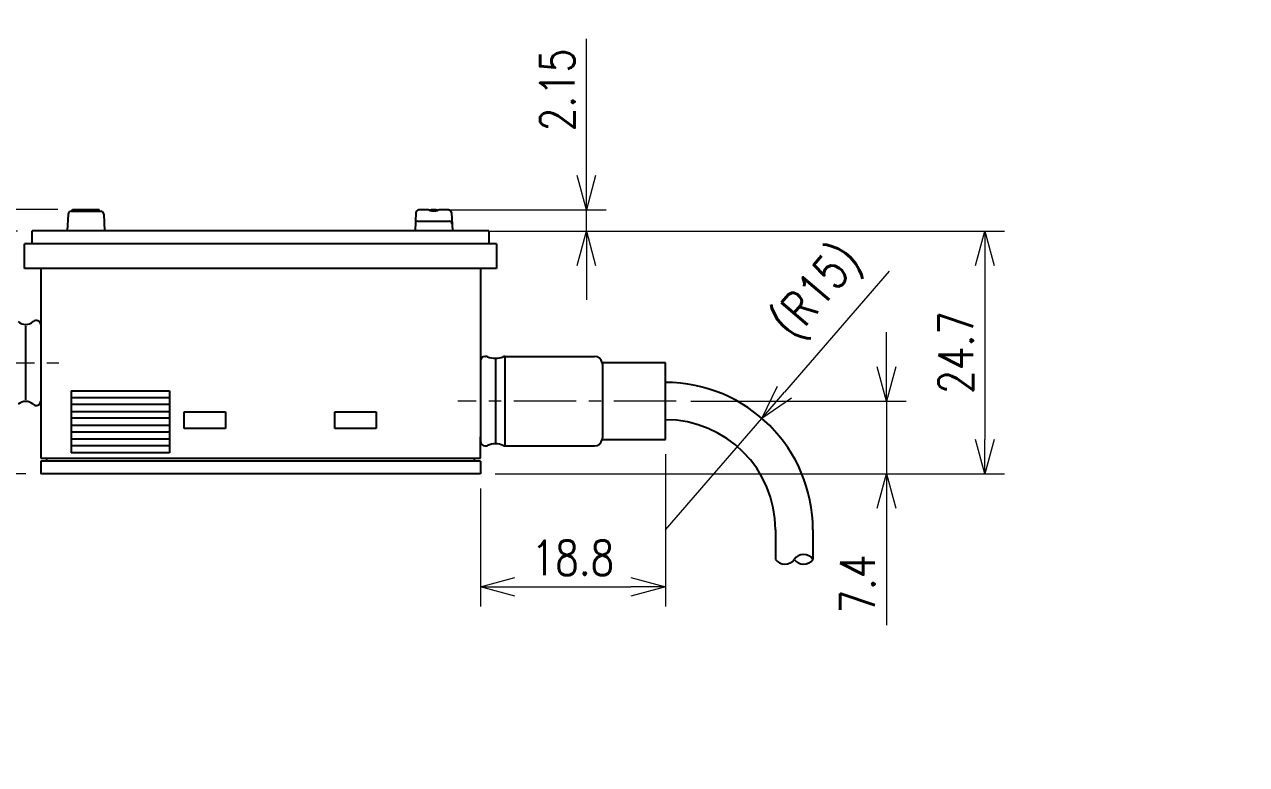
# Model space of a CAD drawing. Header units: millimetres. Extents: x 0 to 70370, y 0 to 11543.
# Drawn here: x 885.3 to 1009.5, y 1848.4 to 1923.7 of the extents above; entities that cross this region are included whole.
import ezdxf
from ezdxf import colors
from ezdxf.entities.mleader import LeaderData, LeaderLine
from ezdxf.enums import TextEntityAlignment as Align
from ezdxf.math import Vec2, Vec3

# ---------------------------------------------------------------- set-up
doc = ezdxf.new("R2010")
doc.units = ezdxf.units.MM
doc.linetypes.add('CENTER', pattern=[50.8, 31.75, -6.35, 6.35, -6.35])
doc.linetypes.add('CENTER2', pattern=[28.575, 19.05, -3.175, 3.175, -3.175])
for name, color, linetype, lineweight in [('01_外形線', 7, 'Continuous', 25), ('04_中心線', 1, 'CENTER2', 9), ('07_寸法線', 3, 'Continuous', 9)]:
    doc.layers.add(name, color=color, linetype=linetype, lineweight=lineweight)
doc.styles.get("Standard").update_dxf_attribs({"font": 'arial.ttf'})
doc.styles.add('寸法用', font='simplex.shx', dxfattribs={"width": 0.8, "bigfont": '@extfont2.shx'})
doc.dimstyles.new('機械製図用', dxfattribs={"dimtxt": 3.5, "dimasz": 3.5, "dimexe": 2, "dimexo": 0, "dimgap": 1.2, "dimtad": 1, "dimdsep": 46, "dimtxsty": '寸法用', "dimblk": 'OPEN30', "dimcen": 0, "dimclrd": 256, "dimclre": 256, "dimclrt": 7, "dimazin": 2, "dimtm": 1e-09, "dimtfac": 0.75, "dimtmove": 0, "dimatfit": 3, "dimldrblk": 'OPEN30', "dimfxl": 1, "dimlwd": -1, "dimlwe": -1, "dimarcsym": 0})

# ---------------------------------------------------------------- blocks, each defined once
blk = doc.blocks.new('_Open30')
at = {"color": 0, "linetype": 'ByBlock', "lineweight": -2}
for p, q in [((-1, 0.268), (0, 0)), ((0, 0), (-1, -0.268)), ((0, 0), (-1, 0))]:
    blk.add_line(p, q, dxfattribs=at)
blk = doc.blocks.new('*D1982')
at = {"layer": '07_寸法線', "transparency": 16777216}
for p, q in [((873.51, 1908.37), (873.51, 1920.14)), ((888.68, 1904.87), (871.51, 1904.87)), ((873.51, 1902.67), (873.51, 1904.87)), ((884.58, 1902.67), (871.51, 1902.67)), ((873.51, 1899.17), (873.51, 1895.67))]:
    blk.add_line(p, q, dxfattribs=at)
at = {"layer": 'Defpoints', "color": 0, "linetype": 'Continuous', "transparency": 16777216}
for p in [(873.51, 1904.87), (890.18, 1904.87), (886.08, 1902.67)]:
    blk.add_point(p, dxfattribs=at)
at = {"layer": '07_寸法線', "linetype": 'Continuous', "transparency": 16777216, "xscale": 3.5, "yscale": 3.5, "zscale": 3.5}
for p, rotation in [((873.51, 1904.87), 270), ((873.51, 1902.67), 90)]:
    blk.add_blockref('_Open30', p, dxfattribs=dict(at, rotation=rotation))
at = {"layer": '07_寸法線', "color": 7, "linetype": 'Continuous', "transparency": 16777216, "insert": (870.56, 1916.01), "char_height": 3.5, "attachment_point": 5, "rotation": 90, "style": '寸法用'}
blk.add_mtext('2.2', dxfattribs=at)
blk = doc.blocks.new('*D1983')
at = {"layer": '07_寸法線', "transparency": 16777216}
for p, q in [((868.28, 1889.25), (844.02, 1889.25)), ((846.02, 1885.75), (846.02, 1881.47)), ((885.43, 1877.97), (844.02, 1877.97)), ((846.02, 1877.97), (846.02, 1861.94))]:
    blk.add_line(p, q, dxfattribs=at)
at = {"layer": 'Defpoints', "color": 0, "linetype": 'Continuous', "transparency": 16777216}
for p in [(869.78, 1889.25), (846.02, 1877.97), (886.93, 1877.97)]:
    blk.add_point(p, dxfattribs=at)
at = {"layer": '07_寸法線', "linetype": 'Continuous', "transparency": 16777216, "xscale": 3.5, "yscale": 3.5, "zscale": 3.5}
for p, rotation in [((846.02, 1889.25), 90), ((846.02, 1877.97), 270)]:
    blk.add_blockref('_Open30', p, dxfattribs=dict(at, rotation=rotation))
at = {"layer": '07_寸法線', "color": 7, "linetype": 'Continuous', "transparency": 16777216, "insert": (843.07, 1868.21), "char_height": 3.5, "attachment_point": 5, "rotation": 90, "style": '寸法用'}
blk.add_mtext('11.28', dxfattribs=at)
blk = doc.blocks.new('*D1996')
at = {"layer": '07_寸法線', "transparency": 16777216}
for p, q in [((942.4, 1908.32), (942.4, 1922.22)), ((927.52, 1904.82), (944.4, 1904.82)), ((942.4, 1902.67), (942.4, 1904.82)), ((932.48, 1902.67), (944.4, 1902.67)), ((942.4, 1899.17), (942.4, 1895.67))]:
    blk.add_line(p, q, dxfattribs=at)
at = {"layer": 'Defpoints', "color": 0, "linetype": 'Continuous', "transparency": 16777216}
for p in [(927.52, 1904.82), (942.4, 1904.82), (932.48, 1902.67)]:
    blk.add_point(p, dxfattribs=at)
at = {"layer": '07_寸法線', "linetype": 'Continuous', "transparency": 16777216, "xscale": 3.5, "yscale": 3.5, "zscale": 3.5}
for p, rotation in [((942.4, 1904.82), 270), ((942.4, 1902.67), 90)]:
    blk.add_blockref('_Open30', p, dxfattribs=dict(at, rotation=rotation))
at = {"layer": '07_寸法線', "color": 7, "linetype": 'Continuous', "transparency": 16777216, "insert": (939.45, 1917.02), "char_height": 3.5, "attachment_point": 5, "rotation": 90, "style": '寸法用'}
blk.add_mtext('2.15', dxfattribs=at)
blk = doc.blocks.new('*D1997')
at = {"layer": '07_寸法線', "transparency": 16777216}
for p, q in [((972.91, 1888.87), (972.91, 1892.37)), ((953.03, 1885.37), (974.91, 1885.37)), ((972.91, 1885.37), (972.91, 1877.97)), ((933.13, 1877.97), (974.91, 1877.97)), ((972.91, 1874.47), (972.91, 1862.57))]:
    blk.add_line(p, q, dxfattribs=at)
at = {"layer": 'Defpoints', "color": 0, "linetype": 'Continuous', "transparency": 16777216}
for p in [(951.53, 1885.37), (931.63, 1877.97), (972.91, 1877.97)]:
    blk.add_point(p, dxfattribs=at)
at = {"layer": '07_寸法線', "linetype": 'Continuous', "transparency": 16777216, "xscale": 3.5, "yscale": 3.5, "zscale": 3.5}
for p, rotation in [((972.91, 1885.37), 270), ((972.91, 1877.97), 90)]:
    blk.add_blockref('_Open30', p, dxfattribs=dict(at, rotation=rotation))
at = {"layer": '07_寸法線', "color": 7, "linetype": 'Continuous', "transparency": 16777216, "insert": (969.96, 1866.77), "char_height": 3.5, "attachment_point": 5, "rotation": 90, "style": '寸法用'}
blk.add_mtext('7.4', dxfattribs=at)
blk = doc.blocks.new('*D1998')
at = {"layer": '07_寸法線', "transparency": 16777216}
for p, q in [((933.98, 1902.67), (984.91, 1902.67)), ((982.91, 1899.17), (982.91, 1881.47)), ((933.13, 1877.97), (984.91, 1877.97))]:
    blk.add_line(p, q, dxfattribs=at)
at = {"layer": 'Defpoints', "color": 0, "linetype": 'Continuous', "transparency": 16777216}
for p in [(932.48, 1902.67), (931.63, 1877.97), (982.91, 1877.97)]:
    blk.add_point(p, dxfattribs=at)
at = {"layer": '07_寸法線', "linetype": 'Continuous', "transparency": 16777216, "xscale": 3.5, "yscale": 3.5, "zscale": 3.5}
for p, rotation in [((982.91, 1902.67), 90), ((982.91, 1877.97), 270)]:
    blk.add_blockref('_Open30', p, dxfattribs=dict(at, rotation=rotation))
at = {"layer": '07_寸法線', "color": 7, "linetype": 'Continuous', "transparency": 16777216, "insert": (979.96, 1890.32), "char_height": 3.5, "attachment_point": 5, "rotation": 90, "style": '寸法用'}
blk.add_mtext('24.7', dxfattribs=at)
blk = doc.blocks.new('*D2005')
at = {"layer": '07_寸法線', "transparency": 16777216}
for p, q in [((950.43, 1879.97), (950.43, 1864.48)), ((931.63, 1876.47), (931.63, 1864.48)), ((935.13, 1866.48), (946.93, 1866.48))]:
    blk.add_line(p, q, dxfattribs=at)
at = {"layer": 'Defpoints', "color": 0, "linetype": 'Continuous', "transparency": 16777216}
for p in [(950.43, 1881.47), (931.63, 1877.97), (950.43, 1866.48)]:
    blk.add_point(p, dxfattribs=at)
at = {"layer": '07_寸法線', "linetype": 'Continuous', "transparency": 16777216, "xscale": 3.5, "yscale": 3.5, "zscale": 3.5, "rotation": 180}
blk.add_blockref('_Open30', (931.63, 1866.48), dxfattribs=at)
at = {"layer": '07_寸法線', "linetype": 'Continuous', "transparency": 16777216, "xscale": 3.5, "yscale": 3.5, "zscale": 3.5}
blk.add_blockref('_Open30', (950.43, 1866.48), dxfattribs=at)
at = {"layer": '07_寸法線', "color": 7, "linetype": 'Continuous', "transparency": 16777216, "insert": (941.03, 1869.43), "char_height": 3.5, "attachment_point": 5, "style": '寸法用'}
blk.add_mtext('18.8', dxfattribs=at)
blk = doc.blocks.new('*D2006')
at = {"layer": '07_寸法線', "transparency": 16777216}
for p, q in [((973.19, 1898.6), (962.53, 1886.27)), ((950.43, 1872.27), (960.24, 1883.62))]:
    blk.add_line(p, q, dxfattribs=at)
at = {"layer": 'Defpoints', "color": 0, "linetype": 'Continuous', "transparency": 16777216}
for p in [(960.24, 1883.62), (950.43, 1872.27)]:
    blk.add_point(p, dxfattribs=at)
at = {"layer": '07_寸法線', "linetype": 'Continuous', "transparency": 16777216, "xscale": 3.5, "yscale": 3.5, "zscale": 3.5, "rotation": 229.1652866261089}
blk.add_blockref('_Open30', (960.24, 1883.62), dxfattribs=at)
at = {"layer": '07_寸法線', "color": 7, "linetype": 'Continuous', "transparency": 16777216, "insert": (966.07, 1896.29), "char_height": 3.5, "attachment_point": 5, "rotation": 49.1653, "style": '寸法用'}
blk.add_mtext('(R15)', dxfattribs=at)
blk = doc.blocks.new('*D1951')
at = {"layer": '07_寸法線', "transparency": 16777216}
for p, q in [((873.51, 1908.37), (873.51, 1920.14)), ((888.68, 1904.87), (871.51, 1904.87)), ((873.51, 1902.67), (873.51, 1904.87)), ((884.58, 1902.67), (871.51, 1902.67)), ((873.51, 1899.17), (873.51, 1895.67))]:
    blk.add_line(p, q, dxfattribs=at)
at = {"layer": 'Defpoints', "color": 0, "linetype": 'Continuous', "transparency": 16777216}
for p in [(873.51, 1904.87), (890.18, 1904.87), (886.08, 1902.67)]:
    blk.add_point(p, dxfattribs=at)
at = {"layer": '07_寸法線', "linetype": 'Continuous', "transparency": 16777216, "xscale": 3.5, "yscale": 3.5, "zscale": 3.5}
for p, rotation in [((873.51, 1904.87), 270), ((873.51, 1902.67), 90)]:
    blk.add_blockref('_Open30', p, dxfattribs=dict(at, rotation=rotation))
at = {"layer": '07_寸法線', "color": 7, "linetype": 'Continuous', "transparency": 16777216, "insert": (870.56, 1916.01), "char_height": 3.5, "attachment_point": 5, "rotation": 90, "style": '寸法用'}
blk.add_mtext('2.2', dxfattribs=at)
blk = doc.blocks.new('*D1952')
at = {"layer": '07_寸法線', "transparency": 16777216}
for p, q in [((868.28, 1889.25), (844.02, 1889.25)), ((846.02, 1885.75), (846.02, 1881.47)), ((885.43, 1877.97), (844.02, 1877.97)), ((846.02, 1877.97), (846.02, 1861.94))]:
    blk.add_line(p, q, dxfattribs=at)
at = {"layer": 'Defpoints', "color": 0, "linetype": 'Continuous', "transparency": 16777216}
for p in [(869.78, 1889.25), (846.02, 1877.97), (886.93, 1877.97)]:
    blk.add_point(p, dxfattribs=at)
at = {"layer": '07_寸法線', "linetype": 'Continuous', "transparency": 16777216, "xscale": 3.5, "yscale": 3.5, "zscale": 3.5}
for p, rotation in [((846.02, 1889.25), 90), ((846.02, 1877.97), 270)]:
    blk.add_blockref('_Open30', p, dxfattribs=dict(at, rotation=rotation))
at = {"layer": '07_寸法線', "color": 7, "linetype": 'Continuous', "transparency": 16777216, "insert": (843.07, 1868.21), "char_height": 3.5, "attachment_point": 5, "rotation": 90, "style": '寸法用'}
blk.add_mtext('11.28', dxfattribs=at)
blk = doc.blocks.new('*D1953')
at = {"layer": '07_寸法線', "transparency": 16777216}
for p, q in [((942.4, 1908.32), (942.4, 1922.22)), ((927.52, 1904.82), (944.4, 1904.82)), ((942.4, 1902.67), (942.4, 1904.82)), ((932.48, 1902.67), (944.4, 1902.67)), ((942.4, 1899.17), (942.4, 1895.67))]:
    blk.add_line(p, q, dxfattribs=at)
at = {"layer": 'Defpoints', "color": 0, "linetype": 'Continuous', "transparency": 16777216}
for p in [(927.52, 1904.82), (942.4, 1904.82), (932.48, 1902.67)]:
    blk.add_point(p, dxfattribs=at)
at = {"layer": '07_寸法線', "linetype": 'Continuous', "transparency": 16777216, "xscale": 3.5, "yscale": 3.5, "zscale": 3.5}
for p, rotation in [((942.4, 1904.82), 270), ((942.4, 1902.67), 90)]:
    blk.add_blockref('_Open30', p, dxfattribs=dict(at, rotation=rotation))
at = {"layer": '07_寸法線', "color": 7, "linetype": 'Continuous', "transparency": 16777216, "insert": (939.45, 1917.02), "char_height": 3.5, "attachment_point": 5, "rotation": 90, "style": '寸法用'}
blk.add_mtext('2.15', dxfattribs=at)
blk = doc.blocks.new('*D1954')
at = {"layer": '07_寸法線', "transparency": 16777216}
for p, q in [((972.91, 1888.87), (972.91, 1892.37)), ((953.03, 1885.37), (974.91, 1885.37)), ((972.91, 1885.37), (972.91, 1877.97)), ((933.13, 1877.97), (974.91, 1877.97)), ((972.91, 1874.47), (972.91, 1862.57))]:
    blk.add_line(p, q, dxfattribs=at)
at = {"layer": 'Defpoints', "color": 0, "linetype": 'Continuous', "transparency": 16777216}
for p in [(951.53, 1885.37), (931.63, 1877.97), (972.91, 1877.97)]:
    blk.add_point(p, dxfattribs=at)
at = {"layer": '07_寸法線', "linetype": 'Continuous', "transparency": 16777216, "xscale": 3.5, "yscale": 3.5, "zscale": 3.5}
for p, rotation in [((972.91, 1885.37), 270), ((972.91, 1877.97), 90)]:
    blk.add_blockref('_Open30', p, dxfattribs=dict(at, rotation=rotation))
at = {"layer": '07_寸法線', "color": 7, "linetype": 'Continuous', "transparency": 16777216, "insert": (969.96, 1866.77), "char_height": 3.5, "attachment_point": 5, "rotation": 90, "style": '寸法用'}
blk.add_mtext('7.4', dxfattribs=at)
blk = doc.blocks.new('*D1955')
at = {"layer": '07_寸法線', "transparency": 16777216}
for p, q in [((933.98, 1902.67), (984.91, 1902.67)), ((982.91, 1899.17), (982.91, 1881.47)), ((933.13, 1877.97), (984.91, 1877.97))]:
    blk.add_line(p, q, dxfattribs=at)
at = {"layer": 'Defpoints', "color": 0, "linetype": 'Continuous', "transparency": 16777216}
for p in [(932.48, 1902.67), (931.63, 1877.97), (982.91, 1877.97)]:
    blk.add_point(p, dxfattribs=at)
at = {"layer": '07_寸法線', "linetype": 'Continuous', "transparency": 16777216, "xscale": 3.5, "yscale": 3.5, "zscale": 3.5}
for p, rotation in [((982.91, 1902.67), 90), ((982.91, 1877.97), 270)]:
    blk.add_blockref('_Open30', p, dxfattribs=dict(at, rotation=rotation))
at = {"layer": '07_寸法線', "color": 7, "linetype": 'Continuous', "transparency": 16777216, "insert": (979.96, 1890.32), "char_height": 3.5, "attachment_point": 5, "rotation": 90, "style": '寸法用'}
blk.add_mtext('24.7', dxfattribs=at)
blk = doc.blocks.new('*D1959')
at = {"layer": '07_寸法線', "transparency": 16777216}
for p, q in [((950.43, 1879.97), (950.43, 1864.48)), ((931.63, 1876.47), (931.63, 1864.48)), ((935.13, 1866.48), (946.93, 1866.48))]:
    blk.add_line(p, q, dxfattribs=at)
at = {"layer": 'Defpoints', "color": 0, "linetype": 'Continuous', "transparency": 16777216}
for p in [(950.43, 1881.47), (931.63, 1877.97), (950.43, 1866.48)]:
    blk.add_point(p, dxfattribs=at)
at = {"layer": '07_寸法線', "linetype": 'Continuous', "transparency": 16777216, "xscale": 3.5, "yscale": 3.5, "zscale": 3.5, "rotation": 180}
blk.add_blockref('_Open30', (931.63, 1866.48), dxfattribs=at)
at = {"layer": '07_寸法線', "linetype": 'Continuous', "transparency": 16777216, "xscale": 3.5, "yscale": 3.5, "zscale": 3.5}
blk.add_blockref('_Open30', (950.43, 1866.48), dxfattribs=at)
at = {"layer": '07_寸法線', "color": 7, "linetype": 'Continuous', "transparency": 16777216, "insert": (941.03, 1869.43), "char_height": 3.5, "attachment_point": 5, "style": '寸法用'}
blk.add_mtext('18.8', dxfattribs=at)
blk = doc.blocks.new('*D1960')
at = {"layer": '07_寸法線', "transparency": 16777216}
for p, q in [((973.19, 1898.6), (962.53, 1886.27)), ((950.43, 1872.27), (960.24, 1883.62))]:
    blk.add_line(p, q, dxfattribs=at)
at = {"layer": 'Defpoints', "color": 0, "linetype": 'Continuous', "transparency": 16777216}
for p in [(960.24, 1883.62), (950.43, 1872.27)]:
    blk.add_point(p, dxfattribs=at)
at = {"layer": '07_寸法線', "linetype": 'Continuous', "transparency": 16777216, "xscale": 3.5, "yscale": 3.5, "zscale": 3.5, "rotation": 229.1652866261725}
blk.add_blockref('_Open30', (960.24, 1883.62), dxfattribs=at)
at = {"layer": '07_寸法線', "color": 7, "linetype": 'Continuous', "transparency": 16777216, "insert": (966.07, 1896.29), "char_height": 3.5, "attachment_point": 5, "rotation": 49.1653, "style": '寸法用'}
blk.add_mtext('(R15)', dxfattribs=at)
blk = doc.blocks.new('AM_BALLOON1')
at = {"transparency": 16777216}
blk.add_circle((0, 0), 5, dxfattribs=at)
blk.add_attdef('B_NUMBER', text='', height=3, dxfattribs=at).set_placement((0, 0), align=Align.MIDDLE_CENTER)
blk = doc.blocks.new('_OPEN')
at = {"color": 0, "linetype": 'ByBlock'}
for p, q in [((-1, 0.167), (0, 0)), ((0, 0), (-1, -0.167)), ((0, 0), (-1, 0))]:
    blk.add_line(p, q, dxfattribs=at)

msp = doc.modelspace()

# ---------------------------------------------------------------- linework, layer by layer
at = {"layer": '01_外形線', "linetype": 'Continuous'}
for p, q in [((890.02, 1904.675), (890.179, 1904.675)), ((890.02, 1904.675), (890.179, 1904.675)), ((890.179, 1904.875), (892.879, 1904.875)), ((890.179, 1904.675), (890.179, 1904.875)), ((890.179, 1904.875), (892.879, 1904.875)), ((890.179, 1904.675), (890.179, 1904.875)), ((890.179, 1904.675), (892.879, 1904.675)), ((890.179, 1904.675), (892.879, 1904.675)), ((892.879, 1904.675), (892.879, 1904.875)), ((892.879, 1904.675), (892.879, 1904.875)), ((892.879, 1904.675), (893.037, 1904.675)), ((892.879, 1904.675), (893.037, 1904.675)), ((925.079, 1904.537), (924.981, 1902.675)), ((925.079, 1904.537), (924.981, 1902.675)), ((926.242, 1904.822), (925.379, 1904.822)), ((926.242, 1904.822), (925.379, 1904.822)), ((927.097, 1904.822), (926.66, 1904.822)), ((927.097, 1904.822), (926.66, 1904.822)), ((928.379, 1904.822), (927.516, 1904.822)), ((928.379, 1904.822), (927.516, 1904.822)), ((928.678, 1904.537), (928.776, 1902.675)), ((928.678, 1904.537), (928.776, 1902.675)), ((889.721, 1904.39), (889.631, 1902.675)), ((889.721, 1904.39), (889.631, 1902.675)), ((893.337, 1904.39), (893.426, 1902.675)), ((893.337, 1904.39), (893.426, 1902.675)), ((925.318, 1903.675), (928.439, 1903.675)), ((925.318, 1903.675), (928.439, 1903.675)), ((928.738, 1903.39), (928.738, 1903.39)), ((928.738, 1903.39), (928.738, 1903.39)), ((889.631, 1902.675), (886.079, 1902.675)), ((886.079, 1901.375), (886.079, 1902.675)), ((889.631, 1902.675), (886.079, 1902.675)), ((886.079, 1901.375), (886.079, 1902.675)), ((893.426, 1902.675), (889.631, 1902.675)), ((893.426, 1902.675), (889.631, 1902.675)), ((924.981, 1902.675), (893.426, 1902.675)), ((924.981, 1902.675), (893.426, 1902.675)), ((928.776, 1902.675), (924.981, 1902.675)), ((928.776, 1902.675), (924.981, 1902.675)), ((932.479, 1902.675), (928.776, 1902.675)), ((932.479, 1902.675), (928.776, 1902.675)), ((932.479, 1902.675), (932.479, 1901.375)), ((932.479, 1902.675), (932.479, 1901.375)), ((885.279, 1898.875), (885.279, 1901.375)), ((886.079, 1901.375), (885.279, 1901.375)), ((885.279, 1898.875), (885.279, 1901.375)), ((886.079, 1901.375), (885.279, 1901.375)), ((932.479, 1901.375), (886.079, 1901.375)), ((932.479, 1901.375), (886.079, 1901.375)), ((933.279, 1901.375), (932.479, 1901.375)), ((933.279, 1901.375), (932.479, 1901.375)), ((933.279, 1901.375), (933.279, 1898.875)), ((933.279, 1901.375), (933.279, 1898.875)), ((886.929, 1898.875), (885.279, 1898.875)), ((886.929, 1898.875), (885.279, 1898.875)), ((931.63, 1898.875), (886.929, 1898.875)), ((886.929, 1898.875), (886.929, 1893.129)), ((931.63, 1898.875), (886.929, 1898.875)), ((886.929, 1898.875), (886.929, 1893.129)), ((931.63, 1898.875), (931.63, 1889.475)), ((933.279, 1898.875), (931.63, 1898.875)), ((931.63, 1898.875), (931.63, 1889.475)), ((933.279, 1898.875), (931.63, 1898.875)), ((885.409, 1885.486), (885.409, 1893.013)), ((885.409, 1885.486), (885.409, 1893.013)), ((886.929, 1893.129), (886.929, 1885.379)), ((886.929, 1893.129), (886.929, 1885.379)), ((932.08, 1889.925), (932.159, 1889.925)), ((932.08, 1889.925), (932.159, 1889.925)), ((933.15, 1889.725), (933.15, 1881.025)), ((933.15, 1889.725), (933.15, 1881.025)), ((934.141, 1889.925), (943.232, 1889.925)), ((934.141, 1880.825), (934.141, 1889.925)), ((934.141, 1889.925), (943.232, 1889.925)), ((934.141, 1880.825), (934.141, 1889.925)), ((931.63, 1889.475), (931.63, 1881.275)), ((931.63, 1889.475), (931.63, 1881.275)), ((950.43, 1889.275), (944.018, 1889.275)), ((950.43, 1889.275), (944.018, 1889.275)), ((944.032, 1889.125), (944.032, 1881.625)), ((944.032, 1889.125), (944.032, 1881.625)), ((950.43, 1887.275), (950.43, 1889.275)), ((950.43, 1887.275), (950.43, 1889.275)), ((950.43, 1883.475), (950.43, 1887.275)), ((950.43, 1883.475), (950.43, 1887.275)), ((950.43, 1883.475), (950.43, 1887.275)), ((950.43, 1883.475), (950.43, 1887.275)), ((890.029, 1886.425), (900.029, 1886.425)), ((890.029, 1886.425), (890.029, 1880.125)), ((890.029, 1886.425), (900.029, 1886.425)), ((890.029, 1886.425), (890.029, 1880.125)), ((900.029, 1886.425), (900.029, 1880.125)), ((900.029, 1886.425), (900.029, 1880.125)), ((886.929, 1885.379), (886.929, 1879.575)), ((886.929, 1885.379), (886.929, 1879.575)), ((890.029, 1885.725), (900.029, 1885.725)), ((890.029, 1885.725), (900.029, 1885.725)), ((900.029, 1885.025), (890.029, 1885.025)), ((900.029, 1885.025), (890.029, 1885.025)), ((890.029, 1884.325), (900.029, 1884.325)), ((890.029, 1884.325), (900.029, 1884.325)), ((900.029, 1883.625), (890.029, 1883.625)), ((900.029, 1883.625), (890.029, 1883.625)), ((901.529, 1882.575), (901.529, 1884.275)), ((901.529, 1884.275), (905.729, 1884.275)), ((901.529, 1882.575), (901.529, 1884.275)), ((901.529, 1884.275), (905.729, 1884.275)), ((905.729, 1884.275), (905.729, 1882.575)), ((905.729, 1884.275), (905.729, 1882.575)), ((916.829, 1884.285), (921.029, 1884.285)), ((916.829, 1882.575), (916.829, 1884.285)), ((916.829, 1884.285), (921.029, 1884.285)), ((916.829, 1882.575), (916.829, 1884.285)), ((921.029, 1884.285), (921.029, 1882.575)), ((921.029, 1884.285), (921.029, 1882.575)), ((950.43, 1881.475), (950.43, 1883.475)), ((950.43, 1881.475), (950.43, 1883.475)), ((890.029, 1882.925), (900.029, 1882.925)), ((890.029, 1882.925), (900.029, 1882.925)), ((900.029, 1882.225), (890.029, 1882.225)), ((900.029, 1882.225), (890.029, 1882.225)), ((905.729, 1882.575), (901.529, 1882.575)), ((905.729, 1882.575), (901.529, 1882.575)), ((921.029, 1882.575), (916.829, 1882.575)), ((921.029, 1882.575), (916.829, 1882.575)), ((890.029, 1881.525), (900.029, 1881.525)), ((890.029, 1881.525), (900.029, 1881.525)), ((931.629, 1879.575), (931.63, 1881.725)), ((931.629, 1879.575), (931.63, 1881.725)), ((944.018, 1881.475), (950.43, 1881.475)), ((944.018, 1881.475), (950.43, 1881.475)), ((900.029, 1880.825), (890.029, 1880.825)), ((900.029, 1880.825), (890.029, 1880.825)), ((900.029, 1880.125), (890.029, 1880.125)), ((900.029, 1880.125), (890.029, 1880.125)), ((932.08, 1880.825), (932.159, 1880.825)), ((932.08, 1880.825), (932.159, 1880.825)), ((934.141, 1880.825), (943.232, 1880.825)), ((934.141, 1880.825), (943.232, 1880.825)), ((886.929, 1879.575), (887.529, 1879.575)), ((886.929, 1879.575), (887.529, 1879.575)), ((886.929, 1879.275), (886.929, 1877.975)), ((887.529, 1879.275), (886.929, 1879.275)), ((886.929, 1879.275), (886.929, 1877.975)), ((887.529, 1879.275), (886.929, 1879.275)), ((887.529, 1879.575), (931.029, 1879.575)), ((887.529, 1879.575), (887.529, 1879.275)), ((887.529, 1879.575), (931.029, 1879.575)), ((887.529, 1879.575), (887.529, 1879.275)), ((931.029, 1879.275), (887.529, 1879.275)), ((931.029, 1879.275), (887.529, 1879.275)), ((931.029, 1879.275), (931.029, 1879.575)), ((931.029, 1879.575), (931.629, 1879.575)), ((931.029, 1879.275), (931.029, 1879.575)), ((931.029, 1879.575), (931.629, 1879.575)), ((931.629, 1879.275), (931.029, 1879.275)), ((931.629, 1879.275), (931.029, 1879.275)), ((931.629, 1879.275), (931.629, 1877.975)), ((931.629, 1879.275), (931.629, 1877.975)), ((931.629, 1877.975), (886.929, 1877.975)), ((931.629, 1877.975), (886.929, 1877.975)), ((961.63, 1872.275), (961.63, 1869.275)), ((961.63, 1872.275), (961.63, 1869.275)), ((965.43, 1872.275), (965.43, 1869.275)), ((965.43, 1872.275), (965.43, 1869.275))]:
    msp.add_line(p, q, dxfattribs=at)
for centre, radius, start, end in [((890.02, 1904.375), 0.3, 90, 177), ((890.02, 1904.375), 0.3, 90, 177), ((893.037, 1904.375), 0.3, 3, 90), ((893.037, 1904.375), 0.3, 3, 90), ((925.379, 1904.522), 0.3, 90.00001, 177), ((925.379, 1904.522), 0.3, 90.00001, 177), ((926.242, 1904.322), 0.5, 68.45323, 90.00001), ((926.242, 1904.322), 0.5, 68.45323, 90.00001), ((926.879, 1905.935), 1.235, 248.45323, 250.88932), ((926.879, 1905.935), 1.235, 248.45323, 250.88932), ((926.664, 1904.457), 0.364, 90.5942, 121.35362), ((926.664, 1904.457), 0.364, 90.5942, 121.35362), ((926.879, 1905.935), 1.235, 250.88932, 289.11068), ((926.879, 1905.935), 1.235, 250.88932, 289.11068), ((927.093, 1904.457), 0.364, 58.64638, 89.4058), ((927.093, 1904.457), 0.364, 58.64638, 89.4058), ((926.879, 1905.935), 1.235, 289.11068, 291.54677), ((926.879, 1905.935), 1.235, 289.11068, 291.54677), ((927.516, 1904.322), 0.5, 89.99999, 111.54677), ((927.516, 1904.322), 0.5, 89.99999, 111.54677), ((928.379, 1904.522), 0.3, 3, 89.99999), ((928.379, 1904.522), 0.3, 3, 89.99999), ((925.318, 1903.375), 0.3, 90, 177), ((925.318, 1903.375), 0.3, 90, 177), ((928.439, 1903.375), 0.3, 3, 90), ((928.439, 1903.375), 0.3, 3, 90), ((885.409, 1894.341), 1.168, 229.19847, 310.39563), ((885.409, 1894.341), 1.168, 229.19847, 310.39563), ((886.479, 1893.129), 0.45, 0, 134.1093), ((886.479, 1893.129), 0.45, 0, 134.1093), ((932.08, 1889.475), 0.45, 90, 180), ((932.08, 1889.475), 0.45, 90, 180), ((932.159, 1889.425), 0.5, 67.18061, 90), ((932.159, 1889.425), 0.5, 67.18061, 90), ((933.15, 1891.78), 2.055, 247.18061, 270.00901), ((933.15, 1891.78), 2.055, 247.18061, 270.00901), ((933.15, 1891.78), 2.055, 270.00901, 292.81939), ((933.15, 1891.78), 2.055, 270.00901, 292.81939), ((934.141, 1889.425), 0.5, 90, 90), ((934.141, 1889.425), 0.5, 90, 90), ((934.141, 1889.425), 0.5, 90, 112.81939), ((934.141, 1889.425), 0.5, 90, 112.81939), ((943.232, 1889.125), 0.8, 10.86153, 90), ((943.232, 1889.125), 0.8, 10.86153, 90), ((943.232, 1889.125), 0.8, 0, 10.80692), ((943.232, 1889.125), 0.8, 0, 10.80692), ((950.43, 1872.275), 15, 0, 90), ((950.43, 1872.275), 15, 0, 90), ((885.409, 1884.166), 1.168, 49.60437, 130.80153), ((885.409, 1884.166), 1.168, 49.60437, 130.80153), ((886.479, 1885.379), 0.45, 225.8907, 0), ((886.479, 1885.379), 0.45, 225.8907, 0), ((950.43, 1872.275), 11.2, 0, 90), ((950.43, 1872.275), 11.2, 0, 90), ((932.08, 1881.275), 0.45, 180.00718, 270), ((932.08, 1881.275), 0.45, 180.00718, 270), ((933.15, 1878.969), 2.055, 89.99099, 112.81939), ((933.15, 1878.969), 2.055, 89.99099, 112.81939), ((933.15, 1878.969), 2.055, 67.18061, 89.99099), ((933.15, 1878.969), 2.055, 67.18061, 89.99099), ((943.232, 1881.625), 0.8, 270, 349.19308), ((943.232, 1881.625), 0.8, 270, 349.19308), ((943.232, 1881.625), 0.8, 349.19308, 0), ((943.232, 1881.625), 0.8, 349.19308, 0), ((932.159, 1881.325), 0.5, 270, 292.81939), ((932.159, 1881.325), 0.5, 270, 292.81939), ((934.141, 1881.325), 0.5, 247.18061, 270), ((934.141, 1881.325), 0.5, 247.18061, 270), ((964.48, 1868.622), 1.153, 34.48292, 145.51708), ((964.48, 1868.622), 1.153, 34.48292, 145.51708), ((962.58, 1869.927), 1.152, 214.48292, 325.51708), ((962.58, 1869.927), 1.152, 214.48292, 325.51708), ((964.48, 1869.927), 1.152, 214.48292, 325.51708), ((964.48, 1869.927), 1.152, 214.48292, 325.51708)]:
    msp.add_arc(centre, radius, start, end, dxfattribs=at)
at = {"layer": '04_中心線', "linetype": 'CENTER', "ltscale": 0.2}
for p, q in [((869.779, 1889.254), (888.775, 1889.254)), ((869.779, 1889.254), (888.775, 1889.254)), ((951.53, 1885.375), (929.346, 1885.375)), ((951.53, 1885.375), (929.346, 1885.375))]:
    msp.add_line(p, q, dxfattribs=at)

# ---------------------------------------------------------------- dimensions: what is measured, and where the dimension line sits
at = {"layer": '07_寸法線', "linetype": 'Continuous'}
for picture in ['*D1996', '*D1953']:
    dim = msp.add_linear_dim(base=(942.404, 1904.822), p1=(932.479, 1902.675), p2=(927.516, 1904.822), angle=90, dimstyle='機械製図用', dxfattribs=at)
    dim.commit()
    dim.dimension.update_dxf_attribs({"geometry": picture, "text_midpoint": (939.454, 1917.022)})
for base, p1, p2, picture, middle in [((873.514, 1904.875), (886.079, 1902.675), (890.179, 1904.875), '*D1982', (870.564, 1916.008)), ((873.514, 1904.875), (886.079, 1902.675), (890.179, 1904.875), '*D1951', (870.564, 1916.008)), ((982.912, 1877.975), (932.479, 1902.675), (931.629, 1877.975), '*D1998', (979.962, 1890.325)), ((982.912, 1877.975), (932.479, 1902.675), (931.629, 1877.975), '*D1955', (979.962, 1890.325)), ((972.912, 1877.975), (951.53, 1885.375), (931.629, 1877.975), '*D1997', (969.962, 1866.775)), ((972.912, 1877.975), (951.53, 1885.375), (931.629, 1877.975), '*D1954', (969.962, 1866.775)), ((846.021, 1877.975), (869.779, 1889.254), (886.929, 1877.975), '*D1983', (843.071, 1868.208)), ((846.021, 1877.975), (869.779, 1889.254), (886.929, 1877.975), '*D1952', (843.071, 1868.208))]:
    dim = msp.add_linear_dim(base=base, p1=p1, p2=p2, angle=90, dimstyle='機械製図用', override={"dimexo": 1.5}, dxfattribs=at)
    dim.commit()
    dim.dimension.update_dxf_attribs({"geometry": picture, "text_midpoint": middle})
for picture in ['*D2006', '*D1960']:
    dim = msp.add_radius_dim(center=(950.43, 1872.275), mpoint=(960.238, 1883.624), text='(<>)', dimstyle='機械製図用', dxfattribs=at)
    dim.commit()
    dim.dimension.update_dxf_attribs({"geometry": picture, "text_midpoint": (966.075, 1896.29)})
for picture in ['*D2005', '*D1959']:
    dim = msp.add_linear_dim(base=(950.43, 1866.475), p1=(931.629, 1877.975), p2=(950.43, 1881.475), dimstyle='機械製図用', override={"dimexo": 1.5}, dxfattribs=at)
    dim.commit()
    dim.dimension.update_dxf_attribs({"geometry": picture, "text_midpoint": (941.03, 1869.425)})

# ---------------------------------------------------------------- leaders
at = {"layer": '07_寸法線'}
ml = msp.add_multileader_block('Standard', dxfattribs=at)
ml.set_content('AM_BALLOON1', color=256, scale=9.3744318)
ml.set_attribute('B_NUMBER', '1', width=0)
ml.set_leader_properties(color=256, linetype='ByLayer', lineweight=-1)
ml.set_arrow_properties(name='OPEN')
ml.build(insert=Vec2(0, 0))
ml.multileader.update_dxf_attribs({"leader_type": 0, "has_dogleg": 0, "text_right_attachment_type": 6, "dogleg_length": 0, "arrow_head_size": 4.688, "scale": 2.5, "block_connection_type": 1})
ctx = ml.context
ctx.base_point, ctx.scale, ctx.char_height, ctx.arrow_head_size, ctx.landing_gap_size, ctx.plane_origin = Vec3(33418.771, 3166.995), 2.5, 9.375, 4.688, 4.688, Vec3(33418.771, 3166.995)
ctx.right_attachment, ctx.attachment_type = 6, 1
notes = []
notes.append((ctx, [(0, (0, 0, 0), (0, 0), (1, 0), 1, [])]))
ctx.block.insert = Vec3(33418.771, 3166.995)
ml = msp.add_multileader_block('Standard', dxfattribs=at)
ml.set_content('AM_BALLOON1', color=256, scale=7.4995455)
ml.set_attribute('B_NUMBER', '1A', width=0)
ml.set_leader_properties(color=256, linetype='ByLayer', lineweight=-1)
ml.set_arrow_properties(name='OPEN')
ml.build(insert=Vec2(0, 0))
ml.multileader.update_dxf_attribs({"leader_type": 0, "has_dogleg": 0, "text_right_attachment_type": 6, "dogleg_length": 0, "arrow_head_size": 3.75, "scale": 2.5, "block_connection_type": 1})
ctx = ml.context
ctx.base_point, ctx.scale, ctx.char_height, ctx.arrow_head_size, ctx.landing_gap_size, ctx.plane_origin = Vec3(35324.795, 3132.322), 2.5, 7.5, 3.75, 3.75, Vec3(35324.795, 3132.322)
ctx.right_attachment, ctx.attachment_type = 6, 1
notes.append((ctx, [(0, (0, 0, 0), (0, 0), (1, 0), 1, [])]))
ctx.block.insert = Vec3(35324.795, 3132.322)
ml = msp.add_multileader_block('Standard', dxfattribs=at)
ml.set_content('AM_BALLOON1', color=256, scale=7.4995455)
ml.set_attribute('B_NUMBER', '2', width=0)
ml.set_leader_properties(color=256, linetype='ByLayer', lineweight=-1)
ml.set_arrow_properties(name='OPEN')
ml.build(insert=Vec2(0, 0))
ml.multileader.update_dxf_attribs({"leader_type": 0, "has_dogleg": 0, "text_right_attachment_type": 6, "dogleg_length": 0, "arrow_head_size": 3.75, "scale": 2.5, "block_connection_type": 1})
ctx = ml.context
ctx.base_point, ctx.scale, ctx.char_height, ctx.arrow_head_size, ctx.landing_gap_size, ctx.plane_origin = Vec3(37084.606, 2712.991), 2.5, 7.5, 3.75, 3.75, Vec3(37084.606, 2712.991)
ctx.right_attachment, ctx.attachment_type = 6, 1
notes.append((ctx, [(0, (0, 0, 0), (0, 0), (1, 0), 1, [])]))
ctx.block.insert = Vec3(37084.606, 2712.991)
ml = msp.add_multileader_block('Standard', dxfattribs=at)
ml.set_content('AM_BALLOON1', color=256, scale=7.4995455)
ml.set_attribute('B_NUMBER', '3', width=0)
ml.set_leader_properties(color=256, linetype='ByLayer', lineweight=-1)
ml.set_arrow_properties(name='OPEN')
ml.build(insert=Vec2(0, 0))
ml.multileader.update_dxf_attribs({"leader_type": 0, "has_dogleg": 0, "text_right_attachment_type": 6, "dogleg_length": 0, "arrow_head_size": 3.75, "scale": 2.5, "block_connection_type": 1})
ctx = ml.context
ctx.base_point, ctx.scale, ctx.char_height, ctx.arrow_head_size, ctx.landing_gap_size, ctx.plane_origin = Vec3(38565.945, 2679.176), 2.5, 7.5, 3.75, 3.75, Vec3(38565.945, 2679.176)
ctx.right_attachment, ctx.attachment_type = 6, 1
notes.append((ctx, [(0, (0, 0, 0), (0, 0), (1, 0), 1, [])]))
ctx.block.insert = Vec3(38565.945, 2679.176)
ml = msp.add_multileader_block('Standard', dxfattribs=at)
ml.set_content('AM_BALLOON1', color=256, scale=6.9995758)
ml.set_attribute('B_NUMBER', '1', width=0)
ml.set_leader_properties(color=256, linetype='ByLayer', lineweight=-1)
ml.set_arrow_properties(name='OPEN')
ml.build(insert=Vec2(0, 0))
ml.multileader.update_dxf_attribs({"leader_type": 0, "has_dogleg": 0, "text_right_attachment_type": 6, "dogleg_length": 0, "arrow_head_size": 3.5, "scale": 2.5, "block_connection_type": 1})
ctx = ml.context
ctx.base_point, ctx.scale, ctx.char_height, ctx.arrow_head_size, ctx.landing_gap_size, ctx.plane_origin = Vec3(22618.86, 2460.666), 2.5, 7, 3.5, 3.5, Vec3(22618.86, 2460.666)
ctx.right_attachment, ctx.attachment_type = 6, 1
notes.append((ctx, [(0, (0, 0, 0), (0, 0), (1, 0), 1, [])]))
ctx.block.insert = Vec3(22618.86, 2460.666)
ml = msp.add_multileader_block('Standard', dxfattribs=at)
ml.set_content('AM_BALLOON1', color=256, scale=7.4995455)
ml.set_attribute('B_NUMBER', '1B', width=0)
ml.set_leader_properties(color=256, linetype='ByLayer', lineweight=-1)
ml.set_arrow_properties(name='OPEN')
ml.build(insert=Vec2(0, 0))
ml.multileader.update_dxf_attribs({"leader_type": 0, "has_dogleg": 0, "text_right_attachment_type": 6, "dogleg_length": 0, "arrow_head_size": 3.75, "scale": 2.5, "block_connection_type": 1})
ctx = ml.context
ctx.base_point, ctx.scale, ctx.char_height, ctx.arrow_head_size, ctx.landing_gap_size, ctx.plane_origin = Vec3(35324.795, 2449.628), 2.5, 7.5, 3.75, 3.75, Vec3(35324.795, 2449.628)
ctx.right_attachment, ctx.attachment_type = 6, 1
notes.append((ctx, [(0, (0, 0, 0), (0, 0), (1, 0), 1, [])]))
ctx.block.insert = Vec3(35324.795, 2449.628)
ml = msp.add_multileader_block('Standard', dxfattribs=at)
ml.set_content('AM_BALLOON1', color=256, scale=5.2496818)
ml.set_attribute('B_NUMBER', '1', width=0)
ml.set_leader_properties(color=256, linetype='ByLayer', lineweight=-1)
ml.set_arrow_properties(name='OPEN')
ml.build(insert=Vec2(0, 0))
ml.multileader.update_dxf_attribs({"leader_type": 0, "has_dogleg": 0, "text_right_attachment_type": 6, "dogleg_length": 0, "arrow_head_size": 2.625, "scale": 2.5, "block_connection_type": 1})
ctx = ml.context
ctx.base_point, ctx.scale, ctx.char_height, ctx.arrow_head_size, ctx.landing_gap_size, ctx.plane_origin = Vec3(15728.524, 2067.426), 2.5, 5.25, 2.625, 2.625, Vec3(15728.524, 2067.426)
ctx.right_attachment, ctx.attachment_type = 6, 1
notes.append((ctx, [(0, (0, 0, 0), (0, 0), (1, 0), 1, [])]))
ctx.block.insert = Vec3(15728.524, 2067.426)
ml = msp.add_multileader_block('Standard', dxfattribs=at)
ml.set_content('AM_BALLOON1', color=256, scale=5.0246955)
ml.set_attribute('B_NUMBER', '1', width=0)
ml.set_leader_properties(color=256, linetype='ByLayer', lineweight=-1)
ml.set_arrow_properties(name='OPEN')
ml.build(insert=Vec2(0, 0))
ml.multileader.update_dxf_attribs({"leader_type": 0, "has_dogleg": 0, "text_right_attachment_type": 6, "dogleg_length": 0, "arrow_head_size": 2.513, "scale": 2.5, "block_connection_type": 1})
ctx = ml.context
ctx.base_point, ctx.scale, ctx.char_height, ctx.arrow_head_size, ctx.landing_gap_size, ctx.plane_origin = Vec3(40332.084, 2013.345), 2.5, 5.025, 2.513, 2.513, Vec3(40332.084, 2013.345)
ctx.right_attachment, ctx.attachment_type = 6, 1
notes.append((ctx, [(0, (0, 0, 0), (0, 0), (1, 0), 1, [])]))
ctx.block.insert = Vec3(40332.084, 2013.345)
ml = msp.add_multileader_block('Standard', dxfattribs=at)
ml.set_content('AM_BALLOON1', color=256, scale=5.0246955)
ml.set_attribute('B_NUMBER', '2', width=0)
ml.set_leader_properties(color=256, linetype='ByLayer', lineweight=-1)
ml.set_arrow_properties(name='OPEN')
ml.build(insert=Vec2(0, 0))
ml.multileader.update_dxf_attribs({"leader_type": 0, "has_dogleg": 0, "text_right_attachment_type": 6, "dogleg_length": 0, "arrow_head_size": 2.513, "scale": 2.5, "block_connection_type": 1})
ctx = ml.context
ctx.base_point, ctx.scale, ctx.char_height, ctx.arrow_head_size, ctx.landing_gap_size, ctx.plane_origin = Vec3(41277.991, 2013.345), 2.5, 5.025, 2.513, 2.513, Vec3(41277.991, 2013.345)
ctx.right_attachment, ctx.attachment_type = 6, 1
notes.append((ctx, [(0, (0, 0, 0), (0, 0), (1, 0), 1, [])]))
ctx.block.insert = Vec3(41277.991, 2013.345)
ml = msp.add_multileader_block('Standard', dxfattribs=at)
ml.set_content('AM_BALLOON1', color=256, scale=5.2496818)
ml.set_attribute('B_NUMBER', '1', width=0)
ml.set_leader_properties(color=256, linetype='ByLayer', lineweight=-1)
ml.set_arrow_properties(name='OPEN')
ml.build(insert=Vec2(0, 0))
ml.multileader.update_dxf_attribs({"leader_type": 0, "has_dogleg": 0, "text_right_attachment_type": 6, "dogleg_length": 0, "arrow_head_size": 2.625, "scale": 2.5, "block_connection_type": 1})
ctx = ml.context
ctx.base_point, ctx.scale, ctx.char_height, ctx.arrow_head_size, ctx.landing_gap_size, ctx.plane_origin = Vec3(4732.123, 1965.395), 2.5, 5.25, 2.625, 2.625, Vec3(4732.123, 1965.395)
ctx.right_attachment, ctx.attachment_type = 6, 1
notes.append((ctx, [(0, (0, 0, 0), (0, 0), (1, 0), 1, [])]))
ctx.block.insert = Vec3(4732.123, 1965.395)
ml = msp.add_multileader_block('Standard', dxfattribs=at)
ml.set_content('AM_BALLOON1', color=256, scale=5.2496818)
ml.set_attribute('B_NUMBER', '2', width=0)
ml.set_leader_properties(color=256, linetype='ByLayer', lineweight=-1)
ml.set_arrow_properties(name='OPEN')
ml.build(insert=Vec2(0, 0))
ml.multileader.update_dxf_attribs({"leader_type": 0, "has_dogleg": 0, "text_right_attachment_type": 6, "dogleg_length": 0, "arrow_head_size": 2.625, "scale": 2.5, "block_connection_type": 1})
ctx = ml.context
ctx.base_point, ctx.scale, ctx.char_height, ctx.arrow_head_size, ctx.landing_gap_size, ctx.plane_origin = Vec3(5544.308, 1965.395), 2.5, 5.25, 2.625, 2.625, Vec3(5544.308, 1965.395)
ctx.right_attachment, ctx.attachment_type = 6, 1
notes.append((ctx, [(0, (0, 0, 0), (0, 0), (1, 0), 1, [])]))
ctx.block.insert = Vec3(5544.308, 1965.395)
ml = msp.add_multileader_block('Standard', dxfattribs=at)
ml.set_content('AM_BALLOON1', color=256, scale=7.4995455)
ml.set_attribute('B_NUMBER', '3', width=0)
ml.set_leader_properties(color=256, linetype='ByLayer', lineweight=-1)
ml.set_arrow_properties(name='OPEN')
ml.build(insert=Vec2(0, 0))
ml.multileader.update_dxf_attribs({"leader_type": 0, "has_dogleg": 0, "text_right_attachment_type": 6, "dogleg_length": 0, "arrow_head_size": 3.75, "scale": 2.5, "block_connection_type": 1})
ctx = ml.context
ctx.base_point, ctx.scale, ctx.char_height, ctx.arrow_head_size, ctx.landing_gap_size, ctx.plane_origin = Vec3(38565.945, 1903.883), 2.5, 7.5, 3.75, 3.75, Vec3(38565.945, 1903.883)
ctx.right_attachment, ctx.attachment_type = 6, 1
notes.append((ctx, [(0, (0, 0, 0), (0, 0), (1, 0), 1, [])]))
ctx.block.insert = Vec3(38565.945, 1903.883)
for ctx, leaders in notes:
    for number, flags, end, landing, length, lines in leaders:
        leader = LeaderData()
        leader.index, (leader.has_last_leader_line, leader.has_dogleg_vector, leader.attachment_direction) = number, flags
        leader.last_leader_point, leader.dogleg_vector, leader.dogleg_length = Vec3(end), Vec3(landing), length
        for number, points, colour, breaks in lines:
            line = LeaderLine()
            line.index, line.vertices, line.color, line.breaks = number, Vec3.list(points), colors.encode_raw_color(colour), breaks
            leader.lines.append(line)
        ctx.leaders.append(leader)

doc.saveas('drawing.dxf')
